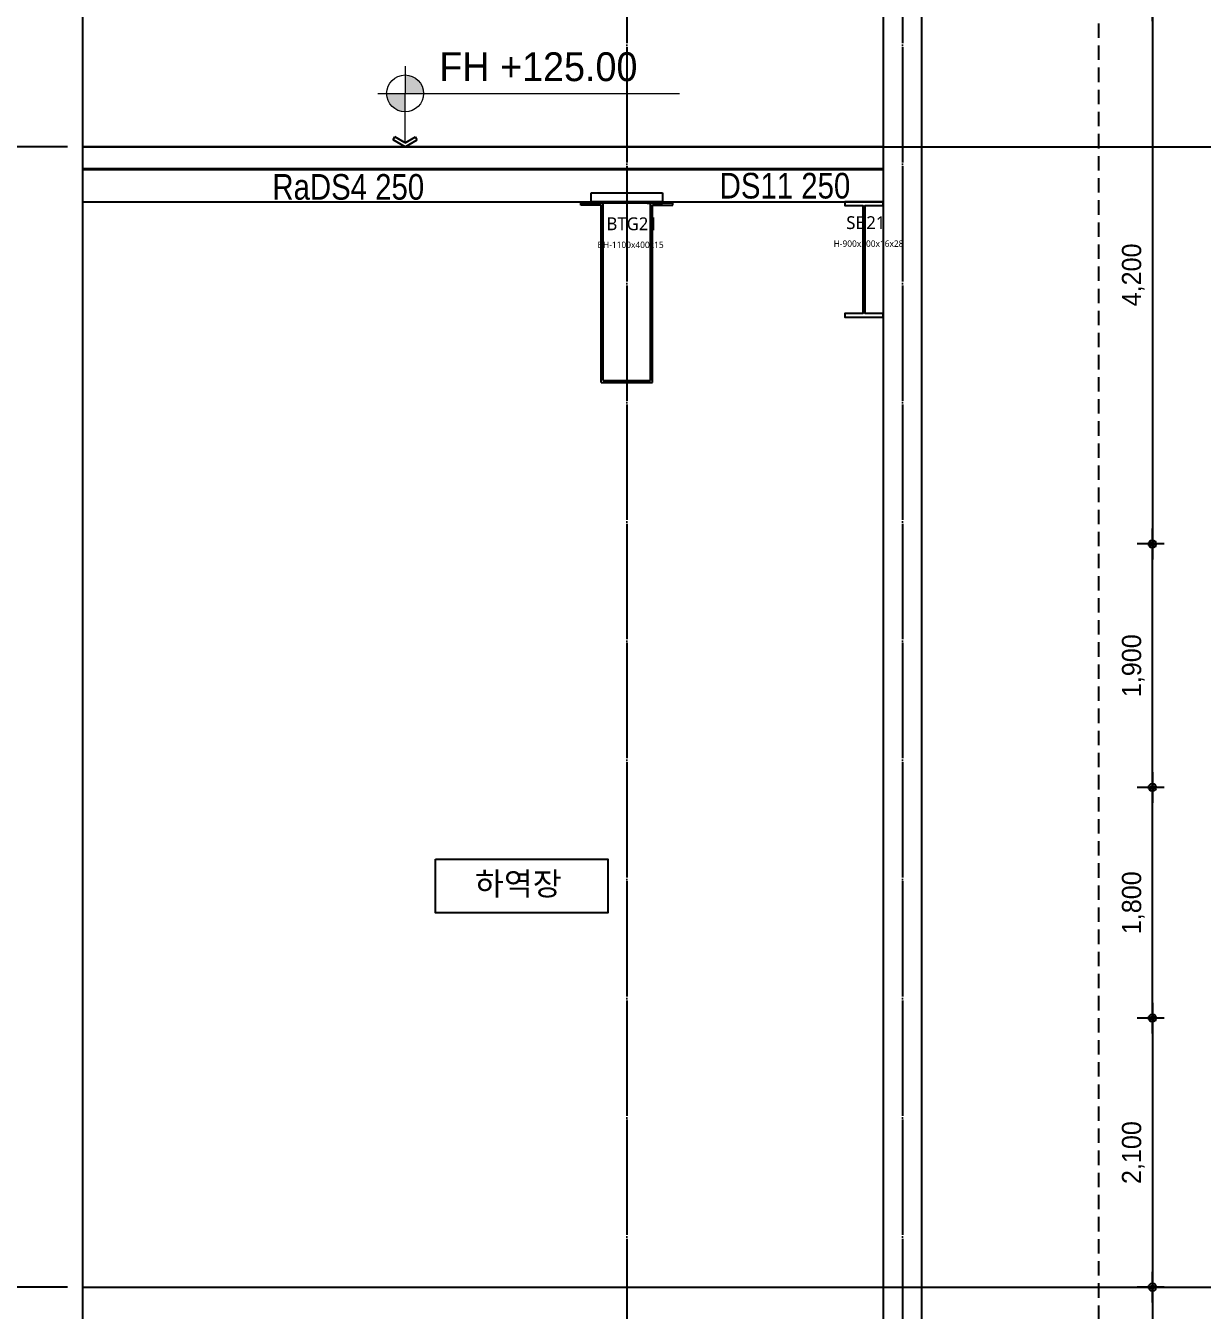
# Model space of a CAD drawing. Header units: millimetres. Extents: x 11948722 to 13111668, y -10771712 to -10232988.
# Drawn here: x 12176642 to 12185822, y -10556344 to -10546318 of the extents above; entities that cross this region are included whole.
import ezdxf
from ezdxf.enums import TextEntityAlignment as Align

# ---------------------------------------------------------------- set-up
doc = ezdxf.new("R2010")
doc.units = ezdxf.units.MM
doc.header["$LTSCALE"] = 150
doc.header["$MEASUREMENT"] = 0
for name, pattern in [('CEN', [6.2, 6, -0.1, 0, -0.1]), ('HID', [2.3, 1.5, -0.8]), ('HIDDEN', [2, 1, -1]), ('X_PLAN_1F$0$CEN', [62, 60, -1, 0, -1])]:
    doc.linetypes.add(name, pattern=pattern)
doc.layers.get('0').update_dxf_attribs({"linetype": 'CONTINUOUS'})
doc.layers.get('Defpoints').update_dxf_attribs({"color": 117, "linetype": 'CONTINUOUS'})
for name, color, linetype in [('0-Besto', 1, 'CONTINUOUS'), ('A-CON', 2, 'CONTINUOUS'), ('A-중심선', 10, 'CEN'), ('CON-C', 2, 'CONTINUOUS'), ('DIM', 7, 'CONTINUOUS'), ('ELE-06', 6, 'CONTINUOUS'), ('ELE-8', 8, 'CONTINUOUS'), ('elev', 8, 'HID'), ('X_PLAN_1F$0$A-중심선', 1, 'X_PLAN_1F$0$CEN'), ('Xref-계단단면도$0$3 dim0', 7, 'CONTINUOUS'), ('Xref-계단단면도$0$A-TEX-SYM', 3, 'CONTINUOUS'), ('Xref-계단단면도$0$DIM', 7, 'CONTINUOUS'), ('Xref-계단단면도$0$TEX', 3, 'CONTINUOUS'), ('Xref-계단단면도$0$TEX-SYM', 3, 'CONTINUOUS')]:
    doc.layers.add(name, color=color, linetype=linetype)
doc.layers.add('Xref-계단단면도$0$박스', color=6, linetype='CONTINUOUS', lineweight=15)
doc.styles.add('A.NARROW', font='ARIALN.TTF')
doc.styles.add('Xref-계단단면도$0$나눔고딕 Se', font='')
doc.styles.add('Xref-계단단면도$0$돋움', font='')
doc.styles.add('나눔고딕 Se', font='NanumGothic.ttf')
doc.styles.get('Xref-계단단면도$0$나눔고딕 Se').set_extended_font_data('Dotum')
doc.styles.get('Xref-계단단면도$0$돋움').set_extended_font_data('Dotum')
doc.dimstyles.new('Xref-계단단면도$0$A1-100', dxfattribs={"dimtxt": 3, "dimasz": 1, "dimexe": 2, "dimexo": 2, "dimgap": 1, "dimtad": 1, "dimdec": 0, "dimzin": 12, "dimdsep": 46, "dimlunit": 6, "dimtxsty": 'Xref-계단단면도$0$나눔고딕 Se', "dimblk1": 'Xref-계단단면도$0$DIMDOT', "dimblk2": 'Xref-계단단면도$0$DIMDOT', "dimsah": 1, "dimcen": -1, "dimdle": 2, "dimclrd": 256, "dimclre": 256, "dimclrt": 3, "dimadec": 0, "dimazin": 0, "dimtfac": 1, "dimtdec": 0, "dimtix": 1, "dimtmove": 2, "dimatfit": 3, "dimldrblk": 'Xref-계단단면도$0$DIMDOT', "dimfxl": 1, "dimtvp": 1, "dimtolj": 1, "dimtzin": 12, "dimlwd": -1, "dimlwe": -1, "dimarcsym": 0})

# ---------------------------------------------------------------- blocks, each defined once
blk = doc.blocks.new('Xref-계단단면도$0$DIMDOT')
at = {"color": 0}
blk.add_line((-2, 0), (2, 0), dxfattribs=at)
for radius in [0.5, 0.25]:
    blk.add_circle((0, 0), radius, dxfattribs=at)
blk = doc.blocks.new('*D15')
at = {"layer": 'Defpoints', "color": 0, "transparency": 16777216}
for p in [(12173487, -10536163), (12177087, -10536163), (12177087, -10566163)]:
    blk.add_point(p, dxfattribs=at)
at = {"layer": 'Xref-계단단면도$0$3 dim0', "transparency": 16777216}
for p, q in [((12176967, -10536163), (12173367, -10536163)), ((12173487, -10566103), (12173487, -10536223)), ((12176967, -10566163), (12173367, -10566163))]:
    blk.add_line(p, q, dxfattribs=at)
at = {"layer": 'Xref-계단단면도$0$3 dim0', "transparency": 16777216, "xscale": 60, "yscale": 60, "zscale": 60}
for p, rotation in [((12173487, -10536163), 90), ((12173487, -10566163), 270)]:
    blk.add_blockref('Xref-계단단면도$0$DIMDOT', p, dxfattribs=dict(at, rotation=rotation))
at = {"layer": 'Xref-계단단면도$0$3 dim0', "color": 3, "transparency": 16777216, "insert": (12173302, -10551163), "char_height": 210, "attachment_point": 5, "rotation": 90, "style": 'Xref-계단단면도$0$나눔고딕 Se'}
blk.add_mtext('\\A1;30,000', dxfattribs=at)
blk = doc.blocks.new('*D23')
at = {"layer": 'Defpoints', "color": 0, "transparency": 16777216}
for p in [(12174087, -10546163), (12177087, -10546163), (12177087, -10556163)]:
    blk.add_point(p, dxfattribs=at)
at = {"layer": 'Xref-계단단면도$0$3 dim0', "transparency": 16777216}
for p, q in [((12176967, -10546163), (12173967, -10546163)), ((12174087, -10556103), (12174087, -10546223)), ((12176967, -10556163), (12173967, -10556163))]:
    blk.add_line(p, q, dxfattribs=at)
at = {"layer": 'Xref-계단단면도$0$3 dim0', "transparency": 16777216, "xscale": 60, "yscale": 60, "zscale": 60}
for p, rotation in [((12174087, -10546163), 90), ((12174087, -10556163), 270)]:
    blk.add_blockref('Xref-계단단면도$0$DIMDOT', p, dxfattribs=dict(at, rotation=rotation))
at = {"layer": 'Xref-계단단면도$0$3 dim0', "color": 3, "transparency": 16777216, "insert": (12173902, -10551163), "char_height": 210, "attachment_point": 5, "rotation": 90, "style": 'Xref-계단단면도$0$나눔고딕 Se'}
blk.add_mtext('\\A1;10,000', dxfattribs=at)
blk = doc.blocks.new('*D24')
at = {"layer": 'Defpoints', "color": 0, "transparency": 16777216}
for p in [(12174087, -10556163), (12177087, -10556163), (12177087, -10566163)]:
    blk.add_point(p, dxfattribs=at)
at = {"layer": 'Xref-계단단면도$0$3 dim0', "transparency": 16777216}
for p, q in [((12176967, -10556163), (12173967, -10556163)), ((12174087, -10566103), (12174087, -10556223)), ((12176967, -10566163), (12173967, -10566163))]:
    blk.add_line(p, q, dxfattribs=at)
at = {"layer": 'Xref-계단단면도$0$3 dim0', "transparency": 16777216, "xscale": 60, "yscale": 60, "zscale": 60}
for p, rotation in [((12174087, -10556163), 90), ((12174087, -10566163), 270)]:
    blk.add_blockref('Xref-계단단면도$0$DIMDOT', p, dxfattribs=dict(at, rotation=rotation))
at = {"layer": 'Xref-계단단면도$0$3 dim0', "color": 3, "transparency": 16777216, "insert": (12173902, -10561163), "char_height": 210, "attachment_point": 5, "rotation": 90, "style": 'Xref-계단단면도$0$나눔고딕 Se'}
blk.add_mtext('\\A1;10,000', dxfattribs=at)
blk = doc.blocks.new('*D12')
at = {"layer": 'Defpoints', "color": 0, "transparency": 16777216}
for p in [(12177087, -10556163), (12174687, -10557263), (12177087, -10557263)]:
    blk.add_point(p, dxfattribs=at)
at = {"layer": 'Xref-계단단면도$0$3 dim0', "transparency": 16777216}
for p, q in [((12176967, -10556163), (12174567, -10556163)), ((12174687, -10556223), (12174687, -10557203)), ((12176967, -10557263), (12174567, -10557263))]:
    blk.add_line(p, q, dxfattribs=at)
at = {"layer": 'Xref-계단단면도$0$3 dim0', "transparency": 16777216, "xscale": 60, "yscale": 60, "zscale": 60}
for p, rotation in [((12174687, -10556163), 90), ((12174687, -10557263), 270)]:
    blk.add_blockref('Xref-계단단면도$0$DIMDOT', p, dxfattribs=dict(at, rotation=rotation))
at = {"layer": 'Xref-계단단면도$0$3 dim0', "color": 3, "transparency": 16777216, "insert": (12174502, -10556713), "char_height": 210, "attachment_point": 5, "rotation": 90, "style": 'Xref-계단단면도$0$나눔고딕 Se'}
blk.add_mtext('\\A1;1,100', dxfattribs=at)
blk = doc.blocks.new('*D13')
at = {"layer": 'Defpoints', "color": 0, "transparency": 16777216}
for p in [(12177087, -10547263), (12174687, -10556163), (12177087, -10556163)]:
    blk.add_point(p, dxfattribs=at)
at = {"layer": 'Xref-계단단면도$0$3 dim0', "transparency": 16777216}
for p, q in [((12176967, -10547263), (12174567, -10547263)), ((12174687, -10547323), (12174687, -10556103)), ((12176967, -10556163), (12174567, -10556163))]:
    blk.add_line(p, q, dxfattribs=at)
at = {"layer": 'Xref-계단단면도$0$3 dim0', "transparency": 16777216, "xscale": 60, "yscale": 60, "zscale": 60}
for p, rotation in [((12174687, -10547263), 90), ((12174687, -10556163), 270)]:
    blk.add_blockref('Xref-계단단면도$0$DIMDOT', p, dxfattribs=dict(at, rotation=rotation))
at = {"layer": 'Xref-계단단면도$0$3 dim0', "color": 3, "transparency": 16777216, "insert": (12174502, -10551713), "char_height": 210, "attachment_point": 5, "rotation": 90, "style": 'Xref-계단단면도$0$나눔고딕 Se'}
blk.add_mtext('\\A1;8,900', dxfattribs=at)
blk = doc.blocks.new('*D14')
at = {"layer": 'Defpoints', "color": 0, "transparency": 16777216}
for p in [(12177087, -10546163), (12174687, -10547263), (12177087, -10547263)]:
    blk.add_point(p, dxfattribs=at)
at = {"layer": 'Xref-계단단면도$0$3 dim0', "transparency": 16777216}
for p, q in [((12176967, -10546163), (12174567, -10546163)), ((12174687, -10546223), (12174687, -10547203)), ((12176967, -10547263), (12174567, -10547263))]:
    blk.add_line(p, q, dxfattribs=at)
at = {"layer": 'Xref-계단단면도$0$3 dim0', "transparency": 16777216, "xscale": 60, "yscale": 60, "zscale": 60}
for p, rotation in [((12174687, -10546163), 90), ((12174687, -10547263), 270)]:
    blk.add_blockref('Xref-계단단면도$0$DIMDOT', p, dxfattribs=dict(at, rotation=rotation))
at = {"layer": 'Xref-계단단면도$0$3 dim0', "color": 3, "transparency": 16777216, "insert": (12174502, -10546713), "char_height": 210, "attachment_point": 5, "rotation": 90, "style": 'Xref-계단단면도$0$나눔고딕 Se'}
blk.add_mtext('\\A1;1,100', dxfattribs=at)
blk = doc.blocks.new('Xref-계단단면도$0$arrow1')
for p, q in [((0, 0), (0.286, 0.501)), ((0, 0), (0.286, -0.501)), ((0.165, 0), (0.41, 0.429)), ((0.165, 0), (0.41, -0.429)), ((0.286, 0.501), (0.41, 0.43)), ((0.286, -0.501), (0.41, -0.43))]:
    blk.add_line(p, q)
blk = doc.blocks.new('*D819')
at = {"layer": 'Defpoints', "color": 0, "transparency": 16777216}
for p in [(12185645, -10554063), (12185433, -10556163), (12185645, -10556163)]:
    blk.add_point(p, dxfattribs=at)
at = {"layer": 'Xref-계단단면도$0$3 dim0', "transparency": 16777216}
for p, q in [((12185525, -10554063), (12185313, -10554063)), ((12185433, -10554123), (12185433, -10556103)), ((12185525, -10556163), (12185313, -10556163))]:
    blk.add_line(p, q, dxfattribs=at)
at = {"layer": 'Xref-계단단면도$0$3 dim0', "transparency": 16777216, "xscale": 60, "yscale": 60, "zscale": 60}
for p, rotation in [((12185433, -10554063), 90), ((12185433, -10556163), 270)]:
    blk.add_blockref('Xref-계단단면도$0$DIMDOT', p, dxfattribs=dict(at, rotation=rotation))
at = {"layer": 'Xref-계단단면도$0$3 dim0', "color": 3, "transparency": 16777216, "insert": (12185284, -10555113), "char_height": 150, "attachment_point": 5, "rotation": 90, "style": 'Xref-계단단면도$0$나눔고딕 Se'}
blk.add_mtext('\\A1;2,100', dxfattribs=at)
blk = doc.blocks.new('*D820')
at = {"layer": 'Defpoints', "color": 0, "transparency": 16777216}
for p in [(12185433, -10552263), (12185645, -10552263), (12185645, -10554063)]:
    blk.add_point(p, dxfattribs=at)
at = {"layer": 'Xref-계단단면도$0$3 dim0', "transparency": 16777216}
for p, q in [((12185525, -10552263), (12185313, -10552263)), ((12185433, -10554003), (12185433, -10552323)), ((12185525, -10554063), (12185313, -10554063))]:
    blk.add_line(p, q, dxfattribs=at)
at = {"layer": 'Xref-계단단면도$0$3 dim0', "transparency": 16777216, "xscale": 60, "yscale": 60, "zscale": 60}
for p, rotation in [((12185433, -10552263), 90), ((12185433, -10554063), 270)]:
    blk.add_blockref('Xref-계단단면도$0$DIMDOT', p, dxfattribs=dict(at, rotation=rotation))
at = {"layer": 'Xref-계단단면도$0$3 dim0', "color": 3, "transparency": 16777216, "insert": (12185284, -10553163), "char_height": 150, "attachment_point": 5, "rotation": 90, "style": 'Xref-계단단면도$0$나눔고딕 Se'}
blk.add_mtext('\\A1;1,800', dxfattribs=at)
blk = doc.blocks.new('*D821')
at = {"layer": 'Defpoints', "color": 0, "transparency": 16777216}
for p in [(12185433, -10550363), (12185645, -10550363), (12185645, -10552263)]:
    blk.add_point(p, dxfattribs=at)
at = {"layer": 'Xref-계단단면도$0$3 dim0', "transparency": 16777216}
for p, q in [((12185525, -10550363), (12185313, -10550363)), ((12185433, -10552203), (12185433, -10550423)), ((12185525, -10552263), (12185313, -10552263))]:
    blk.add_line(p, q, dxfattribs=at)
at = {"layer": 'Xref-계단단면도$0$3 dim0', "transparency": 16777216, "xscale": 60, "yscale": 60, "zscale": 60}
for p, rotation in [((12185433, -10550363), 90), ((12185433, -10552263), 270)]:
    blk.add_blockref('Xref-계단단면도$0$DIMDOT', p, dxfattribs=dict(at, rotation=rotation))
at = {"layer": 'Xref-계단단면도$0$3 dim0', "color": 3, "transparency": 16777216, "insert": (12185284, -10551313), "char_height": 150, "attachment_point": 5, "rotation": 90, "style": 'Xref-계단단면도$0$나눔고딕 Se'}
blk.add_mtext('\\A1;1,900', dxfattribs=at)
blk = doc.blocks.new('*D822')
at = {"layer": 'Defpoints', "color": 0, "transparency": 16777216}
for p in [(12185645, -10546163), (12185433, -10550363), (12185645, -10550363)]:
    blk.add_point(p, dxfattribs=at)
at = {"layer": 'Xref-계단단면도$0$3 dim0', "transparency": 16777216}
for p, q in [((12185525, -10546163), (12185313, -10546163)), ((12185433, -10546223), (12185433, -10550303)), ((12185525, -10550363), (12185313, -10550363))]:
    blk.add_line(p, q, dxfattribs=at)
at = {"layer": 'Xref-계단단면도$0$3 dim0', "transparency": 16777216, "xscale": 60, "yscale": 60, "zscale": 60}
for p, rotation in [((12185433, -10546163), 90), ((12185433, -10550363), 270)]:
    blk.add_blockref('Xref-계단단면도$0$DIMDOT', p, dxfattribs=dict(at, rotation=rotation))
at = {"layer": 'Xref-계단단면도$0$3 dim0', "color": 3, "transparency": 16777216, "insert": (12185284, -10548263), "char_height": 150, "attachment_point": 5, "rotation": 90, "style": 'Xref-계단단면도$0$나눔고딕 Se'}
blk.add_mtext('\\A1;4,200', dxfattribs=at)
blk = doc.blocks.new('*D826')
at = {"layer": 'Defpoints', "color": 0, "transparency": 16777216}
for p in [(12185645, -10556163), (12185433, -10560363), (12185645, -10560363)]:
    blk.add_point(p, dxfattribs=at)
at = {"layer": 'Xref-계단단면도$0$3 dim0', "transparency": 16777216}
for p, q in [((12185525, -10556163), (12185313, -10556163)), ((12185433, -10556223), (12185433, -10560303)), ((12185525, -10560363), (12185313, -10560363))]:
    blk.add_line(p, q, dxfattribs=at)
at = {"layer": 'Xref-계단단면도$0$3 dim0', "transparency": 16777216, "xscale": 60, "yscale": 60, "zscale": 60}
for p, rotation in [((12185433, -10556163), 90), ((12185433, -10560363), 270)]:
    blk.add_blockref('Xref-계단단면도$0$DIMDOT', p, dxfattribs=dict(at, rotation=rotation))
at = {"layer": 'Xref-계단단면도$0$3 dim0', "color": 3, "transparency": 16777216, "insert": (12185284, -10558263), "char_height": 150, "attachment_point": 5, "rotation": 90, "style": 'Xref-계단단면도$0$나눔고딕 Se'}
blk.add_mtext('\\A1;4,200', dxfattribs=at)
blk = doc.blocks.new('A$C62D91658')
at = {"layer": '0-Besto', "color": 2}
for p, q in [((-359, -25), (-359, -10)), ((-200, -25), (-359, -25)), ((-200, -1410), (-200, -25)), ((-185, -1395), (-185, -10)), ((185, -1395), (185, -10)), ((200, -1410), (200, -25)), ((200, -25), (359, -25)), ((359, -25), (359, -10)), ((-185, -1395), (185, -1395)), ((-200, -1410), (200, -1410))]:
    blk.add_line(p, q, dxfattribs=at)
at = {"layer": '0-Besto'}
for p, q in [((-359, -10), (-188, -10)), ((-159, -10), (-279, -10)), ((159, -10), (279, -10)), ((359, -10), (188, -10))]:
    blk.add_line(p, q, dxfattribs=at)
at = {"layer": 'DIM', "color": 2}
for p, q in [((-279, -10), (-279, 70)), ((-279, 70), (279, 70)), ((279, 0), (-279, 0)), ((279, 70), (279, -10)), ((279, -10), (-279, -10))]:
    blk.add_line(p, q, dxfattribs=at)
at = {"layer": 'Defpoints', "style": '나눔고딕 Se'}
for s, height, p in [('BTG21', 100, (242, -171)), ('BH-1100x400x15', 50, (287, -335))]:
    blk.add_text(s, height=height, dxfattribs=at).set_placement(p, align=Align.MIDDLE_RIGHT)
blk = doc.blocks.new('A$C631E516C')
at = {"layer": 'A-CON', "ltscale": 3}
blk.add_lwpolyline([(-150, 0), (-150, -28), (-8, -28), (-8, -872), (-150, -872), (-150, -900), (150, -900), (150, -872), (8, -872), (8, -28), (150, -28), (150, 0), (-150, 0)], close=True, dxfattribs=at)
at = {"layer": 'Defpoints', "style": '나눔고딕 Se'}
for s, height, p in [('SB21', 100, (167, -162)), ('H-900x300x16x28', 50, (308, -326))]:
    blk.add_text(s, height=height, dxfattribs=at).set_placement(p, align=Align.MIDDLE_RIGHT)

msp = doc.modelspace()

# ---------------------------------------------------------------- hatches: boundary and pattern name
at = {"layer": 'Xref-계단단면도$0$박스', "ltscale": 0.1}
h = msp.add_hatch(dxfattribs=at)
h.set_pattern_fill('ANSI31', color=256, scale=0.179786)
h.set_pattern_definition([(45, (0, 0), (-0.015890984760856, 0.015890984760856), [])])
h.paths.add_polyline_path([(12179601.9, -10546702.3), (12179601.9, -10546846.1), (12179745.7, -10546846.1, 0.4142136)])
h.paths.add_polyline_path([(12179601.9, -10546846.1), (12179458.1, -10546846.1, 0.4142136), (12179601.9, -10546989.9)])

# ---------------------------------------------------------------- linework, layer by layer
at = {"layer": 'A-중심선'}
for p, q in [((12181332.6, -10528812.8), (12181332.6, -10580443.8)), ((12183482.6, -10528812.8), (12183482.6, -10580443.8))]:
    msp.add_line(p, q, dxfattribs=at)
at = {"layer": 'A-중심선', "linetype": 'ByBlock', "ltscale": 0.5}
for p, q in [((12177087.3, -10547262.8), (12194713.3, -10547262.8)), ((12177087.3, -10556162.8), (12194713.3, -10556162.8))]:
    msp.add_line(p, q, dxfattribs=at)
at = {"layer": 'CON-C'}
for p, q in [((12183332.6, -10536412.8), (12183332.6, -10547442.8)), ((12183632.6, -10577762.8), (12183632.6, -10536562.8)), ((12183332.6, -10547442.8), (12177087.3, -10547442.8)), ((12183332.6, -10547442.8), (12183332.6, -10557442.8))]:
    msp.add_line(p, q, dxfattribs=at)
at = {"layer": 'CON-C', "flags": 128}
msp.add_lwpolyline([(12177087.3, -10547692.8), (12183332.6, -10547692.8)], dxfattribs=at)
at = {"layer": 'Defpoints', "ltscale": 1200}
msp.add_lwpolyline([(12177087.3, -10525959.4), (12194713.3, -10525959.4), (12194713.3, -10580443.8), (12177087.3, -10580443.8)], close=True, dxfattribs=at)
at = {"layer": 'ELE-06'}
msp.add_line((12183332.6, -10547262.8), (12177087.3, -10547262.8), dxfattribs=at)
at = {"layer": 'ELE-8', "linetype": 'HIDDEN', "ltscale": 300}
msp.add_line((12177087.3, -10547432.8), (12183332.6, -10547432.8), dxfattribs=at)
at = {"layer": 'elev', "linetype": 'HID', "ltscale": 0.5}
msp.add_lwpolyline([(12185014.6, -10562282.8), (12185014.6, -10538056.1)], dxfattribs=at)
at = {"layer": 'Xref-계단단면도$0$TEX-SYM'}
msp.add_lwpolyline([(12179839.8, -10552822.9), (12181184.3, -10552822.9), (12181184.3, -10553242.9), (12179839.8, -10553242.9)], close=True, dxfattribs=at)
at = {"layer": 'Xref-계단단면도$0$박스', "ltscale": 0.1}
for p, q in [((12179601.9, -10546633.9), (12179601.9, -10546846.1)), ((12179389.7, -10546846.1), (12181743.8, -10546846.1)), ((12179601.9, -10547231.9), (12179601.9, -10546846.1))]:
    msp.add_line(p, q, dxfattribs=at)
msp.add_circle((12179601.9, -10546846.1), 143.8, dxfattribs=at)

# ---------------------------------------------------------------- block references
at = {"layer": 'X_PLAN_1F$0$A-중심선', "ltscale": 1200}
for name, p in [('A$C62D91658', (12181332.6, -10547692.8)), ('A$C631E516C', (12183182.6, -10547692.8))]:
    msp.add_blockref(name, p, dxfattribs=at)
at = {"layer": 'Xref-계단단면도$0$DIM', "ltscale": 0.1, "xscale": 187.5, "yscale": 187.5, "zscale": 187.5, "rotation": 90.00000000000001}
msp.add_blockref('Xref-계단단면도$0$arrow1', (12179601.9, -10547262.8), dxfattribs=at)

# ---------------------------------------------------------------- texts
at = {"layer": 'Defpoints', "style": 'A.NARROW'}
for s, p in [('DS11 250', (12182056.6, -10547566.5)), ('RaDS4 250', (12178566.7, -10547575.8))]:
    msp.add_text(s, height=200, dxfattribs=at).set_placement(p, align=Align.MIDDLE_LEFT)
at = {"layer": 'Xref-계단단면도$0$A-TEX-SYM', "style": 'Xref-계단단면도$0$돋움'}
msp.add_text('FH +125.00', height=225, dxfattribs=at).set_placement((12179868.6, -10546750.4))
at = {"layer": 'Xref-계단단면도$0$TEX', "style": 'Xref-계단단면도$0$돋움'}
msp.add_text('하역장', height=180, dxfattribs=at).set_placement((12180146.6, -10553014.8), align=Align.MIDDLE_LEFT)

# ---------------------------------------------------------------- dimensions: what is measured, and where the dimension line sits
at = {"layer": 'Xref-계단단면도$0$3 dim0'}
for base, p1, p2, angle, override, picture, middle in [((12173487.3, -10536162.8), (12177087.3, -10566162.8), (12177087.3, -10536162.8), 90, {"dimscale": 60, "dimtxt": 3.5}, '*D15', (12173302, -10551162.8)), ((12174087.3, -10546162.8), (12177087.3, -10556162.8), (12177087.3, -10546162.8), 270, {"dimscale": 60, "dimtxt": 3.5}, '*D23', (12173902, -10551162.8)), ((12174687.3, -10547262.8), (12177087.3, -10546162.8), (12177087.3, -10547262.8), 90, {"dimscale": 60, "dimtxt": 3.5}, '*D14', (12174502, -10546712.8)), ((12185433.4, -10550362.8), (12185644.5, -10546162.8), (12185644.5, -10550362.8), 270, {"dimscale": 60, "dimtxt": 2.5}, '*D822', (12185283.8, -10548262.8)), ((12174687.3, -10556162.8), (12177087.3, -10547262.8), (12177087.3, -10556162.8), 90, {"dimscale": 60, "dimtxt": 3.5}, '*D13', (12174502, -10551712.8)), ((12185433.4, -10550362.8), (12185644.5, -10552262.8), (12185644.5, -10550362.8), 90, {"dimscale": 60, "dimtxt": 2.5}, '*D821', (12185283.8, -10551312.8)), ((12185433.4, -10552262.8), (12185644.5, -10554062.8), (12185644.5, -10552262.8), 90, {"dimscale": 60, "dimtxt": 2.5}, '*D820', (12185283.8, -10553162.8)), ((12185433.4, -10556162.8), (12185644.5, -10554062.8), (12185644.5, -10556162.8), 270, {"dimscale": 60, "dimtxt": 2.5}, '*D819', (12185283.8, -10555112.8)), ((12174087.3, -10556162.8), (12177087.3, -10566162.8), (12177087.3, -10556162.8), 270, {"dimscale": 60, "dimtxt": 3.5}, '*D24', (12173902, -10561162.8)), ((12174687.3, -10557262.8), (12177087.3, -10556162.8), (12177087.3, -10557262.8), 90, {"dimscale": 60, "dimtxt": 3.5}, '*D12', (12174502, -10556712.8)), ((12185433.4, -10560362.8), (12185644.5, -10556162.8), (12185644.5, -10560362.8), 270, {"dimscale": 60, "dimtxt": 2.5}, '*D826', (12185283.8, -10558262.8))]:
    dim = msp.add_linear_dim(base=base, p1=p1, p2=p2, angle=angle, dimstyle='Xref-계단단면도$0$A1-100', override=override, dxfattribs=at)
    dim.commit()
    dim.dimension.update_dxf_attribs({"geometry": picture, "text_midpoint": middle})

doc.saveas('drawing.dxf')
